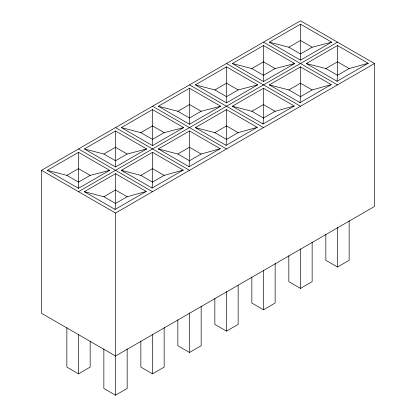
<?xml version="1.0" encoding="UTF-8"?>
<svg xmlns="http://www.w3.org/2000/svg" width="416" height="416" viewBox="0 0 416 416"><rect width="100%" height="100%" fill="white"/><g stroke="black" fill="none" stroke-linecap="round" stroke-linejoin="round"><path stroke-width="0.62" d="M115.071 209.43L115.508 203.455L127.161 196.732L146.24 191.433L115.508 173.685L84.334 191.682L115.071 209.43L146.24 191.433M152.069 188.068L152.506 182.099L164.154 175.37L183.238 170.071L152.506 152.329L121.332 170.321L152.069 188.068L183.238 170.071M189.062 166.707L189.504 160.737L201.152 154.008L220.236 148.71L189.504 130.967L158.33 148.964L189.062 166.707L220.236 148.71M226.06 145.345L226.496 139.376L238.15 132.647L257.234 127.348L226.496 109.606L195.328 127.603L226.06 145.345L257.234 127.348M263.058 123.989L263.494 118.014L275.148 111.285L294.232 105.992L263.494 88.244L232.326 106.241L263.058 123.989L294.232 105.992M300.056 102.627L300.492 96.658L312.146 89.929L331.23 84.63L300.492 66.882L269.324 84.88L300.056 102.627L331.23 84.63M337.054 81.266L337.49 75.296L349.144 68.567L368.228 63.268L337.49 45.526L306.322 63.523L337.054 81.266L368.228 63.268M41.512 170.321L300.492 20.8L374.488 63.523L374.488 206.487L115.508 356.013L41.512 313.29L41.512 170.321L115.508 213.044L374.488 63.523M47.336 170.321L78.51 152.329L109.678 170.321L78.51 188.318L47.336 170.321L66.856 175.37L78.51 182.099L90.163 175.37L109.678 170.321M84.334 148.964L115.508 130.967L146.676 148.964L115.508 166.962L84.334 148.964L103.854 154.008L115.508 160.737L127.161 154.008L146.676 148.964M121.332 127.603L152.506 109.606L183.674 127.603L152.506 145.6L121.332 127.603L140.852 132.647L152.506 139.376L164.154 132.647L183.674 127.603M158.33 106.241L189.504 88.244L220.672 106.241L189.504 124.238L158.33 106.241L177.85 111.285L189.504 118.014L201.152 111.285L220.672 106.241M195.328 84.88L226.496 66.882L257.67 84.88L226.496 102.877L195.328 84.88L214.848 89.929L226.496 96.658L238.15 89.929L257.67 84.88M232.326 63.523L263.494 45.526L294.668 63.523L263.494 81.515L232.326 63.523L251.846 68.567L263.494 75.296L275.148 68.567L294.668 63.523M269.324 42.162L300.492 24.164L331.666 42.162L300.492 60.159L269.324 42.162L288.839 47.206L300.492 53.934L312.146 47.206L331.666 42.162M66.856 175.37L78.51 168.641L90.163 175.37M103.854 154.008L115.508 147.28L127.161 154.008M140.852 132.647L152.506 125.918L164.154 132.647M177.85 111.285L189.504 104.562L201.152 111.285M214.848 89.929L226.496 83.2L238.15 89.929M251.846 68.567L263.494 61.838L275.148 68.567M288.839 47.206L300.492 40.477L312.146 47.206M78.51 191.682L337.49 42.162M84.334 191.682L103.854 196.732L115.508 190.003L127.161 196.732M121.332 170.321L140.852 175.37L152.506 168.641L164.154 175.37M158.33 148.964L177.85 154.008L189.504 147.28L201.152 154.008M195.328 127.603L214.848 132.647L226.496 125.918L238.15 132.647M232.326 106.241L251.846 111.285L263.494 104.562L275.148 111.285M269.324 84.88L288.839 89.929L300.492 83.2L312.146 89.929M306.322 63.523L325.837 68.567L337.49 61.838L349.144 68.567M66.856 327.553L66.856 367.11L78.51 373.838L90.163 367.11L90.163 341.172M103.854 348.915L103.854 388.471L115.508 395.2L127.161 388.471L127.161 348.915M140.852 341.172L140.852 367.11L152.506 373.838L164.154 367.11L164.154 327.553M177.85 319.81L177.85 345.753L189.504 352.477L201.152 345.753L201.152 306.197M214.848 298.454L214.848 324.392L226.496 331.12L238.15 324.392L238.15 285.485M251.846 277.092L251.846 303.03L263.494 309.759L275.148 303.03L275.148 263.474M288.839 255.731L288.839 281.668L300.492 288.397L312.146 281.668L312.146 242.112M325.837 234.369L325.837 260.307L337.49 267.036L349.144 260.307L349.144 220.756M325.837 68.567L337.49 75.296M263.494 42.162L337.49 84.88M288.839 89.929L300.492 96.658M226.496 63.523L300.492 106.241M251.846 111.285L263.494 118.014M189.504 84.88L263.494 127.603M214.848 132.647L226.496 139.376M152.506 106.241L226.496 148.964M177.85 154.008L189.504 160.737M115.508 127.603L189.504 170.321M140.852 175.37L152.506 182.099M78.51 148.964L152.506 191.682M103.854 196.732L115.508 203.455M337.49 45.526L337.49 75.436M337.49 227.479L337.49 267.036M300.492 24.164L300.492 60.159M300.492 66.882L300.492 96.798M300.492 248.841L300.492 288.397M263.494 45.526L263.494 81.515M263.494 88.244L263.494 118.16M263.494 270.202L263.494 309.759M226.496 66.882L226.496 102.877M226.496 109.606L226.496 139.516M226.496 291.564L226.496 331.12M189.504 88.244L189.504 124.238M189.504 130.967L189.504 160.878M189.504 312.92L189.504 352.477M152.506 109.606L152.506 145.6M152.506 152.329L152.506 182.239M152.506 334.282L152.506 373.838M115.508 130.967L115.508 166.962M115.508 173.685L115.508 203.601M115.508 213.044L115.508 395.2M78.51 152.329L78.51 188.318M78.51 334.282L78.51 373.838"/></g></svg>
